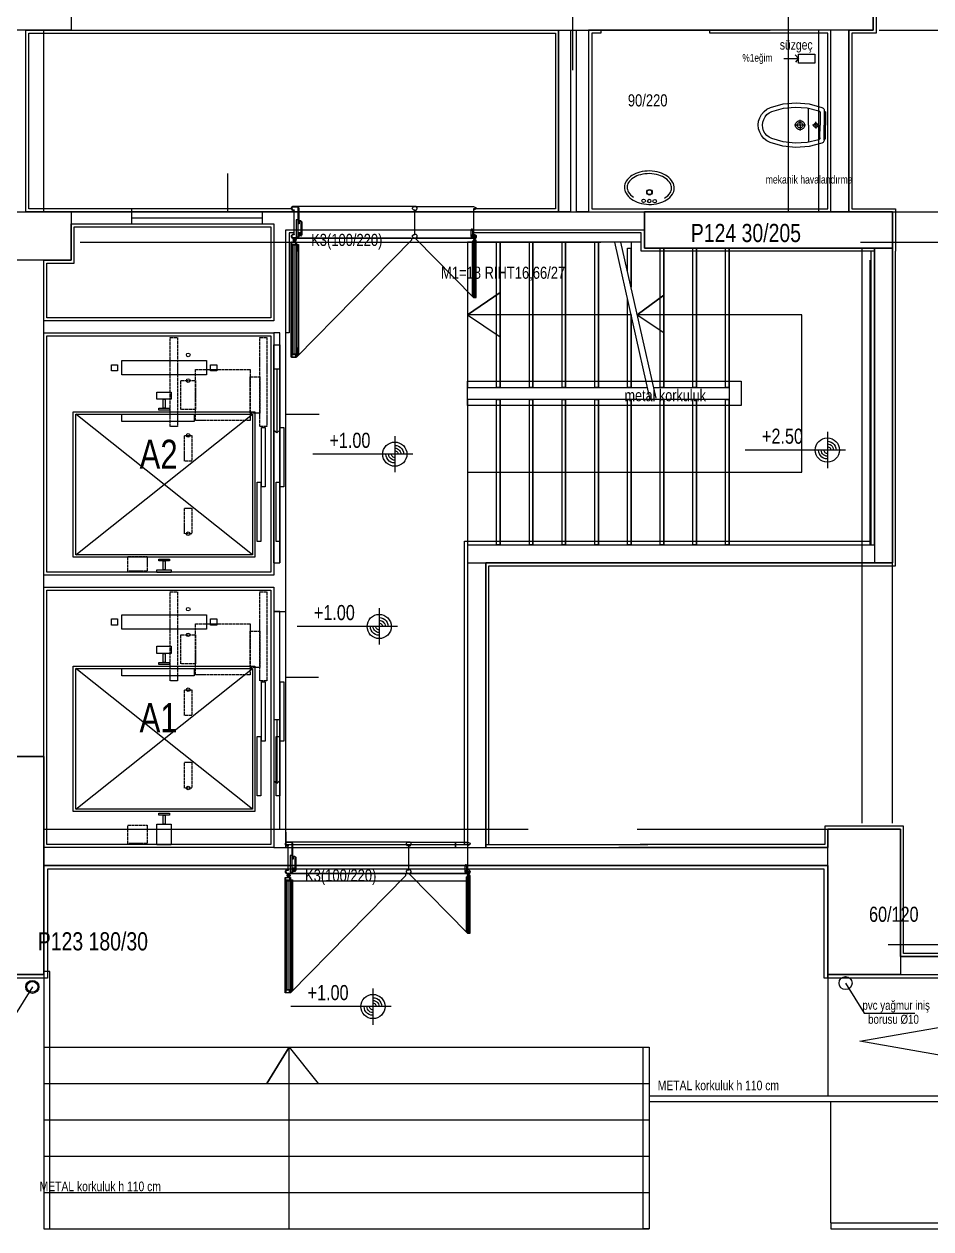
# Model space of a CAD drawing. Header units: centimetres. Extents: x 0 to 13360, y -30 to 2970.
# Drawn here: x 2058.5 to 2433, y 1117.1 to 1614.6 of the extents above; entities that cross this region are included whole.
import ezdxf
from ezdxf.enums import TextEntityAlignment as Align

# ---------------------------------------------------------------- set-up
doc = ezdxf.new("R2010")
doc.units = ezdxf.units.CM
doc.linetypes.add('DASHED', pattern=[1.524, 1.27, -0.254])
for name, color, linetype in [('SCOTT-HALAT', 6, 'Continuous'), ('SCOTT-ISARET', 1, 'Continuous'), ('SCOTT-KA', 30, 'Continuous'), ('SCOTT-KABIN', 5, 'Continuous'), ('SCOTT-KAPI', 3, 'Continuous'), ('SCOTT-MIMARI', 8, 'Continuous'), ('SCOTT-MOTOR-GIZLI', 6, 'DASHED'), ('SCOTT-RAY', 1, 'Continuous')]:
    doc.layers.add(name, color=color, linetype=linetype)

msp = doc.modelspace()

# ---------------------------------------------------------------- linework, layer by layer
at = {"layer": 'SCOTT-HALAT'}
for centre in [(2126.25, 1478.05), (2126.25, 1467.45), (2126.25, 1444.8), (2126.25, 1404.2), (2126.25, 1373.05), (2126.25, 1362.45), (2126.25, 1339.8), (2126.25, 1299.2)]:
    msp.add_circle(centre, 0.75, dxfattribs=at)
at = {"layer": 'SCOTT-KA'}
for points in [[(2098.75, 1469.75), (2098.75, 1475.75), (2133.75, 1475.75), (2133.75, 1469.75)], [(2098.75, 1364.75), (2098.75, 1370.75), (2133.75, 1370.75), (2133.75, 1364.75)]]:
    msp.add_lwpolyline(points, close=True, dxfattribs=at)
at = {"layer": 'SCOTT-KABIN'}
for p, q in [((2079.75, 1395.5), (2152.75, 1453.5)), ((2152.75, 1395.5), (2079.75, 1453.5)), ((2079.75, 1290.5), (2152.75, 1348.5)), ((2152.75, 1290.5), (2079.75, 1348.5))]:
    msp.add_line(p, q, dxfattribs=at)
for points in [[(2078.75, 1394.5), (2078.75, 1454.5), (2153.75, 1454.5), (2153.75, 1394.5)], [(2079.75, 1395.5), (2079.75, 1453.5), (2152.75, 1453.5), (2152.75, 1395.5)], [(2098.75, 1450.5), (2098.75, 1453.5), (2128.75, 1453.5), (2128.75, 1450.5)], [(2078.75, 1289.5), (2078.75, 1349.5), (2153.75, 1349.5), (2153.75, 1289.5)], [(2079.75, 1290.5), (2079.75, 1348.5), (2152.75, 1348.5), (2152.75, 1290.5)], [(2098.75, 1345.5), (2098.75, 1348.5), (2128.75, 1348.5), (2128.75, 1345.5)]]:
    msp.add_lwpolyline(points, close=True, dxfattribs=at)
at = {"layer": 'SCOTT-KAPI'}
for points in [[(2156.5, 1423.5), (2156.5, 1448), (2158, 1448), (2158, 1423.5)], [(2164.25, 1423.5), (2164.25, 1448), (2165.75, 1448), (2165.75, 1423.5)], [(2154.75, 1401), (2154.75, 1425.5), (2156.25, 1425.5), (2156.25, 1401)], [(2162.5, 1401), (2162.5, 1425.5), (2164, 1425.5), (2164, 1401)], [(2156.5, 1318.5), (2156.5, 1343), (2158, 1343), (2158, 1318.5)], [(2164.25, 1318.5), (2164.25, 1343), (2165.75, 1343), (2165.75, 1318.5)], [(2154.75, 1296), (2154.75, 1320.5), (2156.25, 1320.5), (2156.25, 1296)], [(2162.5, 1296), (2162.5, 1320.5), (2164, 1320.5), (2164, 1296)]]:
    msp.add_lwpolyline(points, close=True, dxfattribs=at)
at = {"layer": 'SCOTT-MIMARI'}
for p, q in [((2382.4, 1572.88), (2382.44, 1579.94)), ((2387.18, 1578.1), (2387.15, 1572.85)), ((2388.93, 1578.79), (2388.9, 1572.84)), ((2388.93, 1578.59), (2389.08, 1578.59)), ((2389.43, 1578.24), (2389.4, 1572.84)), ((2381.16, 1572.88), (2376.59, 1572.91)), ((2378.9, 1572.9), (2378.89, 1570.67)), ((2378.9, 1572.9), (2378.91, 1575.12)), ((2382.4, 1572.88), (2382.36, 1565.82)), ((2386.62, 1572.86), (2384.07, 1572.87)), ((2385.4, 1572.86), (2385.39, 1571.46)), ((2385.4, 1572.86), (2385.41, 1574.26)), ((2387.12, 1567.61), (2387.15, 1572.85)), ((2388.87, 1566.9), (2388.9, 1572.84)), ((2389.37, 1567.44), (2389.4, 1572.84)), ((2388.87, 1567.1), (2389.02, 1567.09)), ((2169.36, 1539.3), (2168.86, 1538.8)), ((2168.86, 1538.8), (2168.86, 1538.3)), ((2168.86, 1538.3), (2169.36, 1537.8)), ((2220.34, 1539.3), (2169.36, 1539.3)), ((2169.36, 1537.8), (2169.85, 1537.8)), ((2169.85, 1537.8), (2169.85, 1527.8)), ((2218.86, 1538.8), (2219.36, 1539.3)), ((2218.86, 1538.3), (2218.86, 1538.8)), ((2219.36, 1537.8), (2218.86, 1538.3)), ((2219.36, 1539.3), (2244.11, 1539.3)), ((2219.85, 1537.8), (2219.36, 1537.8)), ((2219.85, 1527.8), (2219.85, 1537.8)), ((2219.85, 1537.8), (2220.34, 1537.8)), ((2219.85, 1527.8), (2219.85, 1537.8)), ((2220.84, 1538.8), (2220.34, 1539.3)), ((2220.34, 1537.8), (2220.84, 1538.3)), ((2220.84, 1538.3), (2220.84, 1538.8)), ((2244.11, 1539.3), (2245.12, 1538.8)), ((2245.1, 1538.3), (2244.11, 1537.8)), ((2244.11, 1537.8), (2244.11, 1537.8)), ((2244.11, 1537.8), (2244.11, 1527.8)), ((2245.12, 1538.8), (2245.1, 1538.3)), ((2169.36, 1527.8), (2168.86, 1527.3)), ((2169.85, 1527.8), (2169.36, 1527.8)), ((2218.86, 1527.3), (2219.36, 1527.8)), ((2219.36, 1527.8), (2219.85, 1527.8)), ((2220.34, 1527.8), (2219.85, 1527.8)), ((2220.84, 1527.3), (2220.34, 1527.8)), ((2244.11, 1527.8), (2244.61, 1527.8)), ((2244.61, 1527.8), (2245.17, 1527.32)), ((2168.86, 1527.3), (2168.86, 1526.8)), ((2168.86, 1526.8), (2169.36, 1526.3)), ((2169.36, 1526.3), (2220.34, 1526.3)), ((2171.01, 1525.5), (2169.41, 1525.5)), ((2169.94, 1526.03), (2169.94, 1526.3)), ((2169.97, 1524.95), (2169.97, 1524.65)), ((2170.21, 1526.3), (2170.21, 1524.7)), ((2170.31, 1523.3), (2170.31, 1478.42)), ((2170.49, 1526.03), (2170.49, 1526.3)), ((2170.52, 1524.98), (2170.52, 1524.65)), ((2170.96, 1523.7), (2170.96, 1523.65)), ((2218.34, 1526.3), (2171.36, 1526.3)), ((2218.86, 1526.8), (2218.86, 1527.3)), ((2219.36, 1526.3), (2218.86, 1526.8)), ((2244.85, 1526.3), (2219.36, 1526.3)), ((2220.34, 1526.3), (2220.84, 1526.8)), ((2220.36, 1526.3), (2243.85, 1526.3)), ((2220.84, 1526.8), (2220.84, 1527.3)), ((2244.03, 1525.9), (2244.83, 1525.9)), ((2244.05, 1525), (2244.05, 1524.97)), ((2244.27, 1525.64), (2244.27, 1525.47)), ((2244.29, 1526.16), (2244.29, 1526.3)), ((2244.38, 1524.8), (2244.38, 1502.36)), ((2244.43, 1526.3), (2244.43, 1525.5)), ((2244.55, 1525.62), (2244.55, 1525.47)), ((2244.57, 1526.16), (2244.57, 1526.3)), ((2245.1, 1526.67), (2244.85, 1526.3)), ((2245.17, 1527.32), (2245.1, 1526.67)), ((2244.05, 1502.16), (2244.05, 1502.18)), ((2170.96, 1478.02), (2170.96, 1478.07)), ((2211.55, 1444.55), (2211.55, 1429.55)), ((2390.19, 1446.23), (2390.19, 1431.23)), ((2397.69, 1438.73), (2356.28, 1438.73)), ((2219.05, 1437.05), (2177.63, 1437.05)), ((2205.11, 1373.4), (2205.11, 1358.4)), ((2212.61, 1365.9), (2171.19, 1365.9)), ((2166.86, 1276.88), (2166.36, 1276.38)), ((2166.36, 1276.38), (2166.36, 1275.88)), ((2166.36, 1275.88), (2166.86, 1275.38)), ((2217.84, 1276.88), (2166.86, 1276.88)), ((2166.86, 1275.38), (2167.35, 1275.38)), ((2167.35, 1275.38), (2167.35, 1265.38)), ((2216.36, 1276.38), (2216.86, 1276.88)), ((2216.36, 1275.88), (2216.36, 1276.38)), ((2216.86, 1275.38), (2216.36, 1275.88)), ((2216.86, 1276.88), (2241.61, 1276.88)), ((2217.35, 1275.38), (2216.86, 1275.38)), ((2217.35, 1265.38), (2217.35, 1275.38)), ((2217.35, 1275.38), (2217.84, 1275.38)), ((2217.35, 1265.38), (2217.35, 1275.38)), ((2218.34, 1276.38), (2217.84, 1276.88)), ((2217.84, 1275.38), (2218.34, 1275.88)), ((2218.34, 1275.88), (2218.34, 1276.38)), ((2241.61, 1276.88), (2242.62, 1276.38)), ((2242.6, 1275.88), (2241.61, 1275.38)), ((2241.61, 1275.38), (2241.61, 1275.38)), ((2241.61, 1275.38), (2241.61, 1265.38)), ((2242.62, 1276.38), (2242.6, 1275.88)), ((2166.86, 1265.38), (2166.36, 1264.88)), ((2166.36, 1264.88), (2166.36, 1264.38)), ((2166.36, 1264.38), (2166.86, 1263.88)), ((2167.35, 1265.38), (2166.86, 1265.38)), ((2166.86, 1263.88), (2217.84, 1263.88)), ((2167.44, 1263.61), (2167.44, 1263.88)), ((2167.71, 1263.88), (2167.71, 1262.28)), ((2167.99, 1263.61), (2167.99, 1263.88)), ((2215.84, 1263.88), (2168.86, 1263.88)), ((2216.36, 1264.88), (2216.86, 1265.38)), ((2216.36, 1264.38), (2216.36, 1264.88)), ((2216.86, 1263.88), (2216.36, 1264.38)), ((2216.86, 1265.38), (2217.35, 1265.38)), ((2242.35, 1263.88), (2216.86, 1263.88)), ((2217.84, 1265.38), (2217.35, 1265.38)), ((2218.34, 1264.88), (2217.84, 1265.38)), ((2217.84, 1263.88), (2218.34, 1264.38)), ((2217.86, 1263.88), (2241.35, 1263.88)), ((2218.34, 1264.38), (2218.34, 1264.88)), ((2241.61, 1265.38), (2242.11, 1265.38)), ((2241.79, 1263.75), (2241.79, 1263.88)), ((2241.93, 1263.88), (2241.93, 1263.08)), ((2242.07, 1263.75), (2242.07, 1263.88)), ((2242.11, 1265.38), (2242.67, 1264.9)), ((2242.6, 1264.26), (2242.35, 1263.88)), ((2242.67, 1264.9), (2242.6, 1264.26)), ((2168.51, 1263.08), (2166.91, 1263.08)), ((2167.47, 1262.53), (2167.47, 1262.23)), ((2167.81, 1260.88), (2167.81, 1216)), ((2168.02, 1262.57), (2168.02, 1262.23)), ((2168.46, 1261.28), (2168.46, 1261.23)), ((2241.53, 1263.48), (2242.33, 1263.48)), ((2241.55, 1262.58), (2241.55, 1262.56)), ((2241.77, 1263.22), (2241.77, 1263.06)), ((2241.88, 1262.38), (2241.88, 1239.94)), ((2242.05, 1263.21), (2242.05, 1263.06)), ((2241.55, 1239.74), (2241.55, 1239.77)), ((2061.86, 1217.08), (2054.21, 1204.67)), ((2168.46, 1215.6), (2168.46, 1215.65)), ((2202.52, 1216.47), (2202.52, 1201.47)), ((2397.7, 1218.64), (2405.35, 1206.22)), ((2210.02, 1208.97), (2168.61, 1208.97)), ((2405.35, 1206.22), (2426.29, 1206.22))]:
    msp.add_line(p, q, dxfattribs=at)
for points in [[(3059.11, 1927.14), (1612.86, 1927.14), (1312.86, 1555.89), (1312.86, 1222.14), (1790.36, 1222.14), (1790.36, 1222.14), (2066.61, 1222.14), (2066.61, 1267.14), (2390.36, 1267.14), (2390.36, 1222.14), (3059.11, 1222.14), (3059.11, 1927.14)], [(2409.11, 1919.64), (2409.11, 1905.89), (2399.11, 1905.89), (2399.11, 1633.39), (2410.36, 1633.39), (2410.36, 1610.89), (2400.36, 1610.89), (2400.36, 1538.39), (2418.36, 1538.39), (2418.36, 1520.89)], [(2249.11, 1392.14), (2249.11, 1274.64), (2266.61, 1274.64), (2266.61, 1274.64), (2311.61, 1274.64), (2311.61, 1274.64), (2390.36, 1274.64), (2390.36, 1282.14), (2420.36, 1282.14), (2420.36, 1229.64), (2624.11, 1229.64), (2624.11, 1309.64), (2721.61, 1309.64), (2721.61, 1447.14), (2717.86, 1447.14), (2717.86, 1537.14), (2721.61, 1537.14), (2721.61, 1612.14), (2717.86, 1612.14), (2717.86, 1702.14)], [(2717.86, 1702.14), (2717.86, 1612.14), (2721.61, 1612.14), (2721.61, 1537.14), (2717.86, 1537.14), (2717.86, 1447.14), (2721.61, 1447.14), (2721.61, 1309.64), (2624.11, 1309.64), (2624.11, 1229.64), (2420.36, 1229.64), (2420.36, 1282.14), (2390.36, 1282.14), (2390.36, 1274.64), (2311.61, 1274.64), (2311.61, 1274.64), (2304.11, 1274.64)], [(2390.36, 1274.64), (2389.11, 1274.64), (2390.36, 1274.64), (2390.36, 1282.14), (2420.36, 1282.14), (2420.36, 1229.64), (2624.11, 1229.64), (2624.11, 1309.64), (2721.61, 1309.64), (2721.61, 1447.14), (2717.86, 1447.14), (2717.86, 1537.14), (2721.61, 1537.14), (2721.61, 1610.89), (2721.61, 1612.14), (2717.86, 1612.14), (2717.86, 1702.14)], [(2285.01, 1595.58), (2285.01, 1643.2), (2281.7, 1639.57), (2285.01, 1643.2), (2287.97, 1640.19)], [(2077.86, 1612.14), (2042.86, 1612.14), (2042.86, 1632.14), (2077.86, 1632.14), (2077.86, 1612.14)], [(2409.11, 1632.14), (2409.11, 1612.14), (2399.11, 1612.14), (2399.11, 1537.14), (2417.11, 1537.14), (2417.11, 1392.14), (2249.11, 1392.14), (2249.11, 1274.64)], [(2314.61, 1522.14), (2314.61, 1522.14), (2417.11, 1522.14), (2417.11, 1537.14), (2399.11, 1537.14), (2399.11, 1612.14), (2409.11, 1612.14), (2409.11, 1632.14)], [(2409.11, 1632.14), (2409.11, 1612.14), (2399.11, 1612.14), (2399.11, 1537.14), (2417.11, 1537.14), (2417.11, 1522.14), (2359.61, 1522.14)], [(2409.11, 1612.14), (2374.11, 1612.14), (2374.11, 1632.14), (2409.11, 1632.14), (2409.11, 1612.14)], [(2059.11, 1612.14), (2279.11, 1612.14), (2279.11, 1537.14), (2059.11, 1537.14), (2059.11, 1612.14)], [(2066.61, 1537.14), (2066.61, 1612.14)], [(2089.11, 1612.14), (2366.61, 1612.14)], [(2089.11, 1612.14), (2366.61, 1612.14)], [(2279.11, 1612.14), (2284.11, 1612.14), (2284.11, 1537.14), (2279.11, 1537.14), (2279.11, 1612.14)], [(2286.61, 1612.14), (2291.61, 1612.14), (2291.61, 1537.14), (2286.61, 1537.14), (2286.61, 1612.14)], [(2291.61, 1537.14), (2391.61, 1537.14), (2391.61, 1612.14), (2391.61, 1612.14), (2391.61, 1612.14), (2291.61, 1612.14), (2291.61, 1537.14)], [(2296.61, 1612.14), (2296.65, 1610.89), (2292.86, 1610.89), (2292.86, 1538.39), (2390.36, 1538.39), (2390.36, 1610.89), (2341.62, 1610.89), (2341.62, 1612.14)], [(2374.11, 1537.14), (2374.11, 1612.14)], [(2386.61, 1537.14), (2386.61, 1612.14)], [(2386.61, 1537.14), (2386.61, 1612.14)], [(2399.11, 1537.14), (2399.11, 1612.14)], [(2411.61, 1612.14), (2717.86, 1612.14)], [(2169.06, 1538.39), (2060.36, 1538.39), (2060.36, 1610.89), (2277.86, 1610.89), (2277.86, 1538.39), (2244.11, 1538.39), (2244.11, 1537.14)], [(2378.29, 1602.26), (2384.99, 1602.26), (2384.99, 1598.56), (2378.29, 1598.56), (2378.29, 1602.26)], [(2372.21, 1600.41), (2378.29, 1600.41), (2376.88, 1601.9), (2378.29, 1600.41), (2377.08, 1598.95)], [(2366.64, 1580.19), (2371.88, 1581.65), (2377.3, 1582.15), (2382.72, 1581.66), (2387.96, 1580.2)], [(2361.65, 1572.98), (2361.81, 1574.52), (2362.28, 1576), (2363.03, 1577.36), (2364.03, 1578.54), (2365.25, 1579.49), (2366.64, 1580.19)], [(2363.4, 1572.97), (2363.53, 1574.17), (2363.89, 1575.31), (2364.47, 1576.36), (2365.25, 1577.27), (2366.19, 1578.01), (2367.26, 1578.55)], [(2367.26, 1578.55), (2372.02, 1579.9), (2376.95, 1580.4), (2381.88, 1580.03), (2386.67, 1578.81)], [(2386.67, 1578.81), (2386.81, 1578.75), (2386.94, 1578.65), (2387.04, 1578.54), (2387.12, 1578.4), (2387.16, 1578.25), (2387.18, 1578.1)], [(2387.96, 1580.2), (2388.23, 1580.07), (2388.47, 1579.88), (2388.67, 1579.65), (2388.81, 1579.39), (2388.9, 1579.1), (2388.93, 1578.79)], [(2389.08, 1578.59), (2389.16, 1578.58), (2389.23, 1578.56), (2389.3, 1578.52), (2389.35, 1578.46), (2389.39, 1578.39), (2389.42, 1578.32), (2389.43, 1578.24)], [(2366.57, 1565.73), (2365.19, 1566.44), (2363.98, 1567.41), (2362.98, 1568.6), (2362.25, 1569.96), (2361.8, 1571.44), (2361.65, 1572.98)], [(2367.21, 1567.36), (2366.14, 1567.91), (2365.2, 1568.66), (2364.43, 1569.58), (2363.86, 1570.63), (2363.51, 1571.78), (2363.4, 1572.97)], [(2377.03, 1572.91), (2377.07, 1573.29), (2377.19, 1573.67), (2377.39, 1574.01), (2377.65, 1574.3), (2377.97, 1574.52), (2378.33, 1574.68), (2378.71, 1574.76), (2379.11, 1574.76), (2379.49, 1574.68), (2379.85, 1574.51), (2380.16, 1574.28), (2380.42, 1573.99), (2380.62, 1573.65), (2380.74, 1573.28), (2380.77, 1572.89)], [(2380.77, 1572.89), (2380.73, 1572.5), (2380.61, 1572.12), (2380.41, 1571.79), (2380.15, 1571.5), (2379.83, 1571.27), (2379.47, 1571.11), (2379.09, 1571.03), (2378.69, 1571.03), (2378.31, 1571.12), (2377.95, 1571.28), (2377.64, 1571.51), (2377.38, 1571.8), (2377.18, 1572.14), (2377.06, 1572.52), (2377.03, 1572.91)], [(2377.75, 1572.9), (2377.78, 1573.14), (2377.85, 1573.37), (2377.97, 1573.58), (2378.13, 1573.75), (2378.33, 1573.89), (2378.55, 1573.99), (2378.79, 1574.04), (2379.03, 1574.04), (2379.26, 1573.99), (2379.48, 1573.89), (2379.67, 1573.75), (2379.83, 1573.57), (2379.95, 1573.36), (2380.03, 1573.13), (2380.05, 1572.89)], [(2380.05, 1572.89), (2380.02, 1572.65), (2379.95, 1572.42), (2379.83, 1572.22), (2379.67, 1572.04), (2379.47, 1571.9), (2379.25, 1571.8), (2379.01, 1571.75), (2378.77, 1571.75), (2378.54, 1571.8), (2378.32, 1571.9), (2378.13, 1572.05), (2377.97, 1572.22), (2377.85, 1572.43), (2377.77, 1572.66), (2377.75, 1572.9)], [(2384.52, 1572.87), (2384.54, 1573.05), (2384.6, 1573.22), (2384.69, 1573.38), (2384.82, 1573.52), (2384.97, 1573.62), (2385.13, 1573.7), (2385.31, 1573.73), (2385.5, 1573.73), (2385.67, 1573.69), (2385.84, 1573.62), (2385.99, 1573.51), (2386.11, 1573.37), (2386.2, 1573.21), (2386.26, 1573.04), (2386.27, 1572.86)], [(2386.27, 1572.86), (2386.25, 1572.68), (2386.2, 1572.5), (2386.11, 1572.34), (2385.98, 1572.21), (2385.83, 1572.1), (2385.67, 1572.03), (2385.49, 1571.99), (2385.3, 1571.99), (2385.13, 1572.03), (2384.96, 1572.11), (2384.81, 1572.22), (2384.69, 1572.35), (2384.6, 1572.51), (2384.54, 1572.69), (2384.52, 1572.87)], [(2386.61, 1566.9), (2381.81, 1565.73), (2376.87, 1565.41), (2371.95, 1565.96), (2367.21, 1567.36)], [(2387.12, 1567.61), (2387.11, 1567.45), (2387.06, 1567.31), (2386.98, 1567.17), (2386.88, 1567.06), (2386.75, 1566.97), (2386.61, 1566.9)], [(2389.37, 1567.44), (2389.36, 1567.36), (2389.34, 1567.29), (2389.29, 1567.22), (2389.24, 1567.17), (2389.17, 1567.13), (2389.1, 1567.1), (2389.02, 1567.09)], [(2387.89, 1565.5), (2382.63, 1564.09), (2377.21, 1563.65), (2371.79, 1564.21), (2366.57, 1565.73)], [(2388.87, 1566.9), (2388.84, 1566.59), (2388.75, 1566.31), (2388.6, 1566.04), (2388.4, 1565.81), (2388.16, 1565.63), (2387.89, 1565.5)], [(2142.6, 1537.14), (2142.6, 1553.01)], [(2312.71, 1553.51), (2311.87, 1553.26), (2311.05, 1552.95), (2310.26, 1552.57), (2309.5, 1552.13)], [(2312.98, 1552.45), (2312.22, 1552.23), (2311.49, 1551.94), (2310.77, 1551.6), (2310.09, 1551.2)], [(2316.81, 1553.98), (2315.78, 1553.97), (2314.75, 1553.88), (2313.73, 1553.73), (2312.71, 1553.51)], [(2316.79, 1552.88), (2315.83, 1552.87), (2314.87, 1552.8), (2313.92, 1552.66), (2312.98, 1552.45)], [(2320.57, 1552.28), (2319.64, 1552.53), (2318.7, 1552.71), (2317.75, 1552.83), (2316.79, 1552.88)], [(2320.89, 1553.33), (2319.89, 1553.59), (2318.87, 1553.79), (2317.85, 1553.92), (2316.81, 1553.98)], [(2323.41, 1550.9), (2322.74, 1551.33), (2322.04, 1551.7), (2321.32, 1552.02), (2320.57, 1552.28)], [(2324.03, 1551.79), (2323.3, 1552.27), (2322.52, 1552.69), (2321.72, 1553.04), (2320.89, 1553.33)], [(2307.14, 1549.79), (2306.82, 1549.22), (2306.59, 1548.61), (2306.44, 1547.97), (2306.38, 1547.32)], [(2306.38, 1547.32), (2306.41, 1546.67), (2306.53, 1546.03), (2306.74, 1545.41), (2307.03, 1544.83)], [(2309.5, 1552.13), (2308.82, 1551.64), (2308.2, 1551.08), (2307.63, 1550.46), (2307.14, 1549.79)], [(2308.06, 1549.19), (2307.81, 1548.75), (2307.63, 1548.29), (2307.52, 1547.8), (2307.47, 1547.3)], [(2307.47, 1547.3), (2307.5, 1546.8), (2307.59, 1546.31), (2307.75, 1545.83), (2307.97, 1545.38)], [(2310.09, 1551.2), (2309.5, 1550.79), (2308.97, 1550.31), (2308.48, 1549.77), (2308.06, 1549.19)], [(2325.34, 1548.79), (2324.95, 1549.39), (2324.49, 1549.95), (2323.97, 1550.45), (2323.41, 1550.9)], [(2326.29, 1549.35), (2325.82, 1550.05), (2325.29, 1550.69), (2324.69, 1551.28), (2324.03, 1551.79)], [(2325.84, 1546.88), (2325.82, 1547.38), (2325.72, 1547.87), (2325.57, 1548.35), (2325.34, 1548.79)], [(2326.93, 1546.85), (2326.9, 1547.5), (2326.78, 1548.15), (2326.58, 1548.76), (2326.29, 1549.35)], [(2307.03, 1544.83), (2307.49, 1544.13), (2308.02, 1543.49), (2308.62, 1542.9), (2309.28, 1542.38)], [(2307.97, 1545.38), (2308.41, 1544.72), (2308.93, 1544.12), (2309.51, 1543.58), (2310.15, 1543.12)], [(2309.28, 1542.38), (2310.02, 1541.91), (2310.79, 1541.49), (2311.59, 1541.14), (2312.42, 1540.85)], [(2322.98, 1542.82), (2323.64, 1543.26), (2324.24, 1543.77), (2324.79, 1544.35), (2325.26, 1544.99)], [(2323.81, 1542.05), (2324.49, 1542.54), (2325.12, 1543.09), (2325.68, 1543.71), (2326.17, 1544.39)], [(2325.26, 1544.99), (2325.5, 1545.43), (2325.68, 1545.89), (2325.79, 1546.38), (2325.84, 1546.88)], [(2326.17, 1544.39), (2326.49, 1544.96), (2326.72, 1545.57), (2326.87, 1546.2), (2326.93, 1546.85)], [(2102.86, 1538.39), (2102.86, 1537.14), (2102.86, 1532.14), (2156.86, 1532.14), (2156.86, 1537.14), (2102.86, 1537.14), (2102.86, 1534.64), (2156.86, 1534.64)], [(2169.06, 1538.3), (2169.06, 1538.8), (2169.06, 1538.3), (2169.36, 1538), (2170.05, 1538), (2170.05, 1537.8), (2169.36, 1537.8), (2168.86, 1538.3), (2168.86, 1538.8), (2169.36, 1539.3), (2171.36, 1539.3), (2171.86, 1538.8), (2171.86, 1533.27), (2171.66, 1533.27), (2171.66, 1538.8), (2171.36, 1539.1), (2169.36, 1539.1), (2169.06, 1538.8)], [(2169.85, 1537.14), (2169.85, 1538)], [(2312.42, 1540.85), (2313.42, 1540.59), (2314.44, 1540.39), (2315.47, 1540.26), (2316.5, 1540.2)], [(2316.5, 1540.2), (2317.53, 1540.21), (2318.56, 1540.29), (2319.59, 1540.44), (2320.6, 1540.66)], [(2320.6, 1540.66), (2321.44, 1540.91), (2322.26, 1541.23), (2323.05, 1541.61), (2323.81, 1542.05)], [(2032.86, 1537.14), (2077.86, 1537.14), (2077.86, 1517.14), (2032.86, 1517.14), (2032.86, 1537.14)], [(2066.61, 1537.14), (2297.1, 1537.14)], [(2066.61, 1537.14), (2297.1, 1537.14)], [(2171.86, 1528.45), (2171.86, 1526.8), (2171.36, 1526.3), (2169.36, 1526.3), (2168.86, 1526.8), (2168.86, 1527.3), (2169.36, 1527.8), (2170.05, 1527.8), (2170.05, 1527.6), (2169.36, 1527.6), (2169.06, 1527.3), (2169.06, 1526.8), (2169.36, 1526.5), (2171.36, 1526.5), (2171.66, 1526.8), (2171.66, 1528.65), (2172.86, 1528.65), (2172.86, 1527.51), (2172.91, 1527.51), (2172.91, 1533.04), (2172.61, 1533.34), (2172.36, 1533.34), (2172.06, 1533.04), (2172.06, 1532.2), (2171.86, 1532.2), (2171.86, 1533.04), (2172.36, 1533.54), (2172.61, 1533.54), (2173.11, 1533.04), (2173.11, 1527.51), (2172.66, 1527.51), (2172.66, 1528.45), (2171.86, 1528.45)], [(2170.85, 1526.83), (2171.6, 1526.83), (2171.6, 1533.8), (2170.85, 1533.8), (2170.85, 1526.83)], [(2314.61, 1537.14), (2417.11, 1537.14), (2417.11, 1522.14), (2314.61, 1522.14), (2314.61, 1537.14)], [(2417.11, 1537.14), (2314.61, 1537.14), (2314.61, 1522.14)], [(2387.1, 1537.14), (2717.86, 1537.14)], [(2146.61, 1532.14), (2161.61, 1532.14), (2161.61, 1492.14), (2066.61, 1492.14), (2066.61, 1517.14), (2077.86, 1517.14), (2077.86, 1532.14), (2141.61, 1532.14), (2141.61, 1532.14)], [(2141.61, 1530.89), (2160.36, 1530.89), (2160.36, 1493.39), (2067.86, 1493.39), (2067.86, 1515.89), (2079.11, 1515.89), (2079.11, 1530.89), (2141.61, 1530.89)], [(2141.61, 1532.14), (2146.61, 1532.14)], [(2161.61, 1532.14), (2161.61, 1532.14), (2161.61, 1492.14)], [(2161.61, 1274.64), (2166.61, 1274.64), (2166.61, 1529.64)], [(2166.61, 1529.64), (2314.61, 1529.64)], [(2169.85, 1528.39), (2167.86, 1528.39), (2167.86, 1487.14), (2166.61, 1487.14)], [(2172.61, 1527.45), (2172.88, 1527.24), (2173.08, 1527.2), (2172.61, 1527.2), (2171.91, 1527.2), (2171.91, 1528.39), (2172.61, 1528.39), (2172.61, 1527.45)], [(2172.51, 1527.5), (2172.01, 1527.56), (2172.01, 1527.3), (2172.58, 1527.3), (2172.51, 1527.43), (2172.51, 1527.45), (2172.51, 1527.5)], [(2173.11, 1530.89), (2172.91, 1530.89)], [(2243.6, 1527.37), (2243.6, 1526.55), (2243.85, 1526.3), (2244.85, 1526.3), (2245.1, 1526.55), (2245.1, 1526.8), (2244.85, 1527.05), (2244.51, 1527.05), (2244.51, 1526.95), (2244.85, 1526.95), (2245, 1526.8), (2245, 1526.55), (2244.85, 1526.4), (2243.85, 1526.4), (2243.7, 1526.55), (2243.7, 1527.47), (2243.1, 1527.47), (2243.1, 1526.9), (2243.08, 1526.9), (2243.08, 1529.67), (2243.23, 1529.82), (2243.35, 1529.82), (2243.5, 1529.67), (2243.5, 1529.25), (2243.6, 1529.25), (2243.6, 1529.67), (2243.35, 1529.92), (2243.23, 1529.92), (2242.98, 1529.67), (2242.98, 1526.9), (2243.2, 1526.9), (2243.2, 1527.37), (2243.6, 1527.37)], [(2243.23, 1526.87), (2243.1, 1526.77), (2243, 1526.75), (2243.23, 1526.75), (2243.58, 1526.75), (2243.58, 1527.34), (2243.23, 1527.34), (2243.23, 1526.87)], [(2244.11, 1526.56), (2243.73, 1526.56), (2243.73, 1530.05), (2244.11, 1530.05), (2244.11, 1526.56)], [(2352.11, 1520.89), (2313.36, 1520.89), (2313.36, 1528.39), (2244.11, 1528.39)], [(2081.61, 1524.64), (2296.61, 1524.64)], [(2168.91, 1477.17), (2170.86, 1477.17), (2170.86, 1478.02), (2170.96, 1478.02), (2170.96, 1477.07), (2168.81, 1477.07), (2168.81, 1524.65), (2170.96, 1524.65), (2170.96, 1523.7), (2170.86, 1523.7), (2170.86, 1524.55), (2168.91, 1524.55), (2168.91, 1477.17)], [(2169.16, 1523.3), (2169.16, 1521), (2168.96, 1521), (2168.96, 1523.5), (2171.66, 1523.5), (2171.66, 1521), (2171.46, 1521), (2171.46, 1523.3), (2169.16, 1523.3)], [(2168.96, 1480.77), (2169.21, 1480.77), (2169.21, 1478.47), (2169.56, 1478.47), (2169.56, 1523.25), (2169.21, 1523.25), (2169.21, 1520.95), (2168.96, 1520.95), (2168.96, 1480.77)], [(2170.61, 1524.55), (2170.61, 1523.6), (2169.01, 1523.6), (2169.01, 1524.55)], [(2170.71, 1477.32), (2170.71, 1478.17), (2171.71, 1478.17), (2171.71, 1523.55), (2170.71, 1523.55), (2170.71, 1524.4), (2170.81, 1524.4), (2170.81, 1523.65), (2171.81, 1523.65), (2171.81, 1478.07), (2170.81, 1478.07), (2170.81, 1477.32), (2170.71, 1477.32)], [(2170.96, 1477.07), (2218.65, 1525.5), (2218.65, 1526.3)], [(2171.41, 1480.77), (2171.41, 1478.47), (2171.06, 1478.47), (2171.06, 1523.25), (2171.41, 1523.25), (2171.41, 1520.95), (2171.66, 1520.95), (2171.66, 1480.77), (2171.41, 1480.77)], [(2244.05, 1501.68), (2220.21, 1525.9), (2220.21, 1526.3)], [(2241.61, 1524.64), (2241.61, 1464.64), (2255.11, 1464.64), (2255.11, 1524.64), (2241.61, 1524.64)], [(2243.28, 1526.9), (2243.53, 1526.93), (2243.53, 1526.8), (2243.25, 1526.8), (2243.28, 1526.86), (2243.28, 1526.87), (2243.28, 1526.9)], [(2244.18, 1501.81), (2244.18, 1502.23), (2243.68, 1502.23), (2243.68, 1524.92), (2244.18, 1524.92), (2244.18, 1525.35), (2244.13, 1525.35), (2244.13, 1524.97), (2243.63, 1524.97), (2243.63, 1502.18), (2244.13, 1502.18), (2244.13, 1501.81), (2244.18, 1501.81)], [(2244.95, 1524.8), (2244.95, 1523.65), (2245.05, 1523.65), (2245.05, 1524.9), (2243.7, 1524.9), (2243.7, 1523.65), (2243.8, 1523.65), (2243.8, 1524.8), (2244.95, 1524.8)], [(2243.83, 1503.53), (2243.83, 1502.38), (2244, 1502.38), (2244, 1524.77), (2243.83, 1524.77), (2243.83, 1523.62), (2243.7, 1523.62), (2243.7, 1503.53), (2243.83, 1503.53)], [(2245.08, 1501.73), (2244.1, 1501.73), (2244.1, 1502.16), (2244.05, 1502.16), (2244.05, 1501.68), (2245.13, 1501.68), (2245.13, 1525.47), (2244.05, 1525.47), (2244.05, 1525), (2244.1, 1525), (2244.1, 1525.42), (2245.08, 1525.42), (2245.08, 1501.73)], [(2244.23, 1525.42), (2244.23, 1524.95), (2245.03, 1524.95), (2245.03, 1525.42)], [(2245.05, 1503.53), (2244.93, 1503.53), (2244.93, 1502.38), (2244.75, 1502.38), (2244.75, 1524.77), (2244.93, 1524.77), (2244.93, 1523.62), (2245.05, 1523.62), (2245.05, 1503.53)], [(2255.11, 1464.64), (2253.61, 1464.64), (2253.61, 1524.64), (2255.11, 1524.64)], [(2255.11, 1524.64), (2255.11, 1464.64), (2268.61, 1464.64), (2268.61, 1524.64), (2255.11, 1524.64)], [(2268.61, 1464.64), (2267.11, 1464.64), (2267.11, 1524.64), (2268.61, 1524.64)], [(2268.61, 1524.64), (2268.61, 1464.64), (2282.11, 1464.64), (2282.11, 1524.64), (2268.61, 1524.64)], [(2282.11, 1464.64), (2280.61, 1464.64), (2280.61, 1524.64), (2282.11, 1524.64)], [(2282.11, 1524.64), (2282.11, 1464.64), (2295.61, 1464.64), (2295.61, 1524.64), (2282.11, 1524.64)], [(2295.61, 1464.64), (2294.11, 1464.64), (2294.11, 1524.64), (2295.61, 1524.64)], [(2295.61, 1524.64), (2295.61, 1464.64), (2309.11, 1464.64), (2309.11, 1494.64)], [(2313.36, 1524.64), (2295.61, 1524.64)], [(2316.98, 1459.64), (2302.36, 1524.64)], [(2319.42, 1460.19), (2304.92, 1524.64)], [(2309.11, 1524.64), (2309.11, 1506.03)], [(2403.86, 1524.64), (2717.86, 1524.64)], [(2249.11, 1275.89), (2250.36, 1275.89), (2250.36, 1390.89), (2417.11, 1390.89), (2418.36, 1390.89), (2418.36, 1520.89)], [(2307.61, 1512.7), (2307.61, 1522.14), (2309.11, 1522.14)], [(2309.11, 1506.03), (2309.11, 1522.14)], [(2318.42, 1464.64), (2322.61, 1464.64), (2322.61, 1522.14)], [(2322.61, 1464.64), (2321.11, 1464.64), (2321.11, 1522.14)], [(2322.61, 1522.14), (2322.61, 1464.64), (2336.11, 1464.64), (2336.11, 1522.14)], [(2336.11, 1464.64), (2334.61, 1464.64), (2334.61, 1522.14)], [(2336.11, 1522.14), (2336.11, 1464.64), (2349.61, 1464.64), (2349.61, 1522.14)], [(2349.61, 1464.64), (2348.11, 1464.64), (2348.11, 1522.14)], [(2349.61, 1522.14), (2349.61, 1399.64), (2409.61, 1399.64), (2409.61, 1522.14)], [(2352.11, 1520.89), (2351.96, 1520.89)], [(2409.61, 1520.89), (2351.96, 1520.89)], [(2353.52, 1520.89), (2353.21, 1520.89)], [(2404.61, 1284.64), (2404.61, 1522.14)], [(2408.11, 1520.89), (2408.11, 1399.64)], [(2409.61, 1522.14), (2409.61, 1392.14)], [(2417.11, 1284.64), (2417.11, 1522.14)], [(2417.11, 1522.14), (2417.11, 1392.14)], [(2417.11, 1392.14), (2417.11, 1522.14)], [(2066.61, 1357.14), (2066.61, 1517.14)], [(2407.86, 1399.64), (2407.86, 1517.14)], [(2309.11, 1494.64), (2241.61, 1494.64), (2255.11, 1503.76), (2241.61, 1494.64), (2255.11, 1485.56)], [(2241.61, 1429.64), (2379.61, 1429.64), (2379.61, 1494.64), (2311.67, 1494.64), (2322.61, 1502.76), (2311.67, 1494.64), (2322.61, 1487.34)], [(2245.05, 1502.26), (2245.05, 1503.51), (2244.95, 1503.51), (2244.95, 1502.36), (2243.8, 1502.36), (2243.8, 1503.51), (2243.7, 1503.51), (2243.7, 1502.26), (2245.05, 1502.26)], [(2244.23, 1501.73), (2244.23, 1502.21), (2245.03, 1502.21), (2245.03, 1501.73)], [(2309.11, 1464.64), (2307.61, 1464.64), (2307.61, 1501.31)], [(2309.11, 1494.64), (2309.11, 1464.64), (2315.86, 1464.64)], [(2161.61, 1487.14), (2161.61, 1387.14), (2066.61, 1387.14), (2066.61, 1487.14), (2161.61, 1487.14)], [(2160.36, 1485.89), (2160.36, 1388.39), (2067.86, 1388.39), (2067.86, 1485.89), (2160.36, 1485.89)], [(2161.61, 1392.14), (2164.11, 1392.14), (2164.11, 1487.14), (2161.61, 1487.14)], [(2161.61, 1487.14), (2161.61, 1387.14)], [(2161.61, 1392.14), (2161.61, 1482.14), (2164.11, 1482.14), (2164.11, 1392.14)], [(2168.96, 1478.22), (2168.96, 1480.72), (2169.16, 1480.72), (2169.16, 1478.42), (2171.46, 1478.42), (2171.46, 1480.72), (2171.66, 1480.72), (2171.66, 1478.22), (2168.96, 1478.22)], [(2170.61, 1477.17), (2170.61, 1478.12), (2169.01, 1478.12), (2169.01, 1477.17)], [(2162.76, 1472.14), (2162.76, 1445.88), (2164.11, 1447.03), (2162.76, 1445.88), (2161.61, 1446.81)], [(2164.11, 1472.14), (2161.61, 1472.14)], [(2241.61, 1457.14), (2241.61, 1467.14), (2354.61, 1467.14), (2354.61, 1459.64), (2354.61, 1457.14), (2241.61, 1457.14)], [(2241.61, 1459.64), (2241.61, 1399.64), (2255.11, 1399.64), (2255.11, 1459.64), (2241.61, 1459.64)], [(2255.11, 1399.64), (2253.61, 1399.64), (2253.61, 1459.64), (2255.11, 1459.64)], [(2255.11, 1459.64), (2255.11, 1399.64), (2268.61, 1399.64), (2268.61, 1459.64), (2255.11, 1459.64)], [(2268.61, 1399.64), (2267.11, 1399.64), (2267.11, 1459.64), (2268.61, 1459.64)], [(2268.61, 1459.64), (2268.61, 1399.64), (2282.11, 1399.64), (2282.11, 1459.64), (2268.61, 1459.64)], [(2282.11, 1399.64), (2280.61, 1399.64), (2280.61, 1459.64), (2282.11, 1459.64)], [(2282.11, 1459.64), (2282.11, 1399.64), (2295.61, 1399.64), (2295.61, 1459.64), (2282.11, 1459.64)], [(2295.61, 1399.64), (2294.11, 1399.64), (2294.11, 1459.64), (2295.61, 1459.64)], [(2295.61, 1459.64), (2295.61, 1399.64), (2309.11, 1399.64), (2309.11, 1459.64), (2295.61, 1459.64)], [(2309.11, 1399.64), (2307.61, 1399.64), (2307.61, 1459.64), (2309.11, 1459.64)], [(2309.11, 1459.64), (2309.11, 1399.64), (2322.61, 1399.64), (2322.61, 1459.64), (2309.11, 1459.64)], [(2322.61, 1399.64), (2321.11, 1399.64), (2321.11, 1459.64), (2322.61, 1459.64)], [(2322.61, 1459.64), (2322.61, 1399.64), (2336.11, 1399.64), (2336.11, 1459.64), (2322.61, 1459.64)], [(2336.11, 1399.64), (2334.61, 1399.64), (2334.61, 1459.64), (2336.11, 1459.64)], [(2336.11, 1459.64), (2336.11, 1399.64), (2349.61, 1399.64), (2349.61, 1459.64), (2336.11, 1459.64)], [(2349.61, 1399.64), (2348.11, 1399.64), (2348.11, 1459.64), (2349.61, 1459.64)], [(2166.61, 1453.57), (2180.26, 1453.57)], [(2211.55, 1440.69), (2212.36, 1440.6), (2213.13, 1440.33), (2213.82, 1439.9), (2214.4, 1439.32), (2214.83, 1438.63), (2215.1, 1437.86), (2215.19, 1437.05)], [(2211.55, 1439.57), (2212.11, 1439.5), (2212.64, 1439.32), (2213.12, 1439.02), (2213.52, 1438.62), (2213.82, 1438.14), (2214, 1437.61), (2214.07, 1437.05)], [(2211.55, 1438.44), (2211.86, 1438.41), (2212.15, 1438.3), (2212.42, 1438.14), (2212.64, 1437.92), (2212.8, 1437.65), (2212.91, 1437.36), (2212.94, 1437.05)], [(2390.19, 1435.09), (2389.38, 1435.18), (2388.61, 1435.45), (2387.92, 1435.88), (2387.34, 1436.46), (2386.91, 1437.15), (2386.64, 1437.92), (2386.55, 1438.73)], [(2390.19, 1436.21), (2389.63, 1436.28), (2389.1, 1436.46), (2388.62, 1436.76), (2388.22, 1437.16), (2387.92, 1437.64), (2387.74, 1438.17), (2387.67, 1438.73)], [(2390.19, 1437.34), (2389.88, 1437.37), (2389.59, 1437.48), (2389.32, 1437.64), (2389.1, 1437.86), (2388.94, 1438.13), (2388.83, 1438.42), (2388.8, 1438.73)], [(2390.19, 1442.37), (2391, 1442.28), (2391.77, 1442.01), (2392.46, 1441.58), (2393.04, 1441), (2393.47, 1440.31), (2393.74, 1439.54), (2393.83, 1438.73)], [(2390.19, 1441.25), (2390.75, 1441.19), (2391.28, 1441), (2391.76, 1440.7), (2392.16, 1440.3), (2392.46, 1439.82), (2392.65, 1439.29), (2392.71, 1438.73)], [(2390.19, 1440.12), (2390.5, 1440.09), (2390.8, 1439.99), (2391.06, 1439.82), (2391.28, 1439.6), (2391.45, 1439.34), (2391.55, 1439.04), (2391.58, 1438.73)], [(2211.55, 1433.41), (2210.74, 1433.5), (2209.97, 1433.77), (2209.28, 1434.2), (2208.7, 1434.78), (2208.27, 1435.47), (2208, 1436.24), (2207.91, 1437.05)], [(2211.55, 1434.53), (2210.99, 1434.6), (2210.46, 1434.78), (2209.98, 1435.08), (2209.58, 1435.48), (2209.28, 1435.96), (2209.09, 1436.49), (2209.03, 1437.05)], [(2211.55, 1435.66), (2211.24, 1435.69), (2210.94, 1435.8), (2210.68, 1435.96), (2210.46, 1436.18), (2210.29, 1436.45), (2210.19, 1436.74), (2210.16, 1437.05)], [(2066.61, 1357.14), (2066.61, 1432.14)], [(2241.61, 1275.89), (2240.36, 1275.89), (2240.36, 1399.92), (2240.36, 1401.07), (2408.11, 1401.07)], [(2241.61, 1399.64), (2241.61, 1392.14), (2409.61, 1392.14)], [(2241.61, 1392.14), (2241.61, 1274.64), (2249.11, 1274.64), (2249.11, 1392.14)], [(2409.61, 1392.14), (2417.11, 1392.14)], [(2161.61, 1374.64), (2161.61, 1274.64), (2066.61, 1274.64), (2066.61, 1382.14), (2161.61, 1382.14)], [(2160.36, 1380.89), (2160.36, 1275.89), (2067.86, 1275.89), (2067.86, 1380.89), (2160.36, 1380.89)], [(2161.61, 1382.14), (2161.61, 1274.64), (2236.61, 1274.64), (2236.61, 1276.88)], [(2161.61, 1282.14), (2164.11, 1282.14), (2164.11, 1372.14), (2161.61, 1372.14)], [(2164.11, 1282.14), (2164.11, 1372.14), (2161.61, 1372.14), (2166.61, 1372.14)], [(2205.11, 1369.55), (2205.92, 1369.46), (2206.69, 1369.19), (2207.38, 1368.75), (2207.96, 1368.18), (2208.39, 1367.48), (2208.66, 1366.71), (2208.75, 1365.9)], [(2205.11, 1368.42), (2205.67, 1368.36), (2206.2, 1368.17), (2206.68, 1367.87), (2207.08, 1367.47), (2207.38, 1367), (2207.56, 1366.46), (2207.63, 1365.9)], [(2205.11, 1362.26), (2204.3, 1362.35), (2203.53, 1362.62), (2202.84, 1363.06), (2202.26, 1363.63), (2201.83, 1364.32), (2201.56, 1365.09), (2201.47, 1365.9)], [(2205.11, 1363.39), (2204.55, 1363.45), (2204.02, 1363.64), (2203.54, 1363.94), (2203.14, 1364.33), (2202.84, 1364.81), (2202.65, 1365.34), (2202.59, 1365.9)], [(2205.11, 1364.51), (2204.8, 1364.55), (2204.5, 1364.65), (2204.24, 1364.82), (2204.02, 1365.04), (2203.85, 1365.3), (2203.75, 1365.59), (2203.72, 1365.9)], [(2205.11, 1367.3), (2205.42, 1367.26), (2205.71, 1367.16), (2205.98, 1366.99), (2206.2, 1366.77), (2206.36, 1366.51), (2206.47, 1366.21), (2206.5, 1365.9)], [(2166.33, 1345.02), (2179.99, 1345.02)], [(2162.76, 1327.34), (2162.76, 1301.09), (2164.11, 1302.23), (2162.76, 1301.09), (2161.61, 1302.01)], [(2164.11, 1327.34), (2161.61, 1327.34)], [(2066.61, 1312.14), (2051.61, 1312.14)], [(2051.61, 1312.14), (2066.61, 1312.14), (2066.61, 1222.14), (2051.61, 1222.14), (2051.61, 1312.14)], [(2066.61, 1312.14), (2051.61, 1312.14)], [(2066.61, 1222.14), (2066.61, 1312.14)], [(2066.61, 1222.14), (2066.61, 1312.14)], [(2636.62, 1309.64), (2636.62, 1310.89), (2622.86, 1310.89), (2622.86, 1230.89), (2421.61, 1230.89), (2421.61, 1283.39), (2389.11, 1283.39), (2389.11, 1275.89), (2360.86, 1275.89)], [(2066.61, 1282.14), (2266.61, 1282.14)], [(2166.61, 1280.93), (2166.61, 1275.89), (2242.6, 1275.89)], [(2311.61, 1282.14), (2390.36, 1282.14)], [(2420.36, 1282.14), (2420.36, 1222.14), (2390.36, 1222.14), (2390.36, 1282.14), (2420.36, 1282.14)], [(2166.56, 1275.88), (2166.56, 1276.38), (2166.56, 1275.88), (2166.86, 1275.58), (2167.55, 1275.58), (2167.55, 1275.38), (2166.86, 1275.38), (2166.36, 1275.88), (2166.36, 1276.38), (2166.86, 1276.88), (2168.86, 1276.88), (2169.36, 1276.38), (2169.36, 1270.85), (2169.16, 1270.85), (2169.16, 1276.38), (2168.86, 1276.68), (2166.86, 1276.68), (2166.56, 1276.38)], [(2236.61, 1276.88), (2236.61, 1274.64), (2266.61, 1274.64)], [(2249.11, 1275.89), (2265.36, 1275.89), (2265.36, 1275.89), (2316.04, 1275.89)], [(2363.45, 1275.89), (2312.86, 1275.89)], [(2352.11, 1275.89), (2351.96, 1275.89)], [(2169.36, 1266.04), (2169.36, 1264.38), (2168.86, 1263.88), (2166.86, 1263.88), (2166.36, 1264.38), (2166.36, 1264.88), (2166.86, 1265.38), (2167.55, 1265.38), (2167.55, 1265.18), (2166.86, 1265.18), (2166.56, 1264.88), (2166.56, 1264.38), (2166.86, 1264.08), (2168.86, 1264.08), (2169.16, 1264.38), (2169.16, 1266.24), (2170.36, 1266.24), (2170.36, 1265.1), (2170.41, 1265.1), (2170.41, 1270.62), (2170.11, 1270.92), (2169.86, 1270.92), (2169.56, 1270.62), (2169.56, 1269.79), (2169.36, 1269.79), (2169.36, 1270.62), (2169.86, 1271.12), (2170.11, 1271.12), (2170.61, 1270.62), (2170.61, 1265.1), (2170.16, 1265.1), (2170.16, 1266.04), (2169.36, 1266.04)], [(2168.35, 1264.41), (2169.1, 1264.41), (2169.1, 1271.39), (2168.35, 1271.39), (2168.35, 1264.41)], [(2642.61, 1222.14), (2642.61, 1220.64), (2388.86, 1220.64), (2388.86, 1265.64), (2068.11, 1265.64), (2068.11, 1220.64), (1813.36, 1220.64), (1311.36, 1220.64), (1311.36, 1237.14), (1312.86, 1237.14)], [(1736.66, 1222.14), (2066.61, 1222.14), (2066.61, 1267.14)], [(2066.61, 1267.14), (2256.61, 1267.14)], [(2390.36, 1220.64), (2390.36, 1267.14), (2066.61, 1267.14), (2066.61, 1192.14), (2316.61, 1192.14), (2316.61, 1117.14)], [(2066.61, 1267.14), (2266.61, 1267.14)], [(2168.46, 1214.65), (2216.15, 1263.08), (2216.15, 1263.88)], [(2170.11, 1265.04), (2170.38, 1264.83), (2170.58, 1264.78), (2170.11, 1264.78), (2169.41, 1264.78), (2169.41, 1265.97), (2170.11, 1265.97), (2170.11, 1265.04)], [(2170.01, 1265.08), (2169.51, 1265.14), (2169.51, 1264.88), (2170.08, 1264.88), (2170.01, 1265.01), (2170.01, 1265.04), (2170.01, 1265.08)], [(2241.55, 1239.27), (2217.71, 1263.48), (2217.71, 1263.88)], [(2241.1, 1264.96), (2241.1, 1264.13), (2241.35, 1263.88), (2242.35, 1263.88), (2242.6, 1264.13), (2242.6, 1264.38), (2242.35, 1264.63), (2242.01, 1264.63), (2242.01, 1264.53), (2242.35, 1264.53), (2242.5, 1264.38), (2242.5, 1264.13), (2242.35, 1263.98), (2241.35, 1263.98), (2241.2, 1264.13), (2241.2, 1265.06), (2240.6, 1265.06), (2240.6, 1264.49), (2240.58, 1264.49), (2240.58, 1267.25), (2240.73, 1267.4), (2240.85, 1267.4), (2241, 1267.25), (2241, 1266.84), (2241.1, 1266.84), (2241.1, 1267.25), (2240.85, 1267.5), (2240.73, 1267.5), (2240.48, 1267.25), (2240.48, 1264.49), (2240.7, 1264.49), (2240.7, 1264.96), (2241.1, 1264.96)], [(2240.73, 1264.46), (2240.6, 1264.35), (2240.5, 1264.33), (2240.73, 1264.33), (2241.08, 1264.33), (2241.08, 1264.93), (2240.73, 1264.93), (2240.73, 1264.46)], [(2240.78, 1264.48), (2241.03, 1264.51), (2241.03, 1264.38), (2240.75, 1264.38), (2240.78, 1264.45), (2240.78, 1264.46), (2240.78, 1264.48)], [(2241.61, 1264.15), (2241.23, 1264.15), (2241.23, 1267.64), (2241.61, 1267.64), (2241.61, 1264.15)], [(2311.61, 1267.14), (2390.36, 1267.14)], [(2316.61, 1267.14), (2390.36, 1267.14)], [(2166.41, 1214.75), (2168.36, 1214.75), (2168.36, 1215.6), (2168.46, 1215.6), (2168.46, 1214.65), (2166.31, 1214.65), (2166.31, 1262.23), (2168.46, 1262.23), (2168.46, 1261.28), (2168.36, 1261.28), (2168.36, 1262.13), (2166.41, 1262.13), (2166.41, 1214.75)], [(2166.66, 1260.88), (2166.66, 1258.58), (2166.46, 1258.58), (2166.46, 1261.08), (2169.16, 1261.08), (2169.16, 1258.58), (2168.96, 1258.58), (2168.96, 1260.88), (2166.66, 1260.88)], [(2166.46, 1218.35), (2166.71, 1218.35), (2166.71, 1216.05), (2167.06, 1216.05), (2167.06, 1260.83), (2166.71, 1260.83), (2166.71, 1258.53), (2166.46, 1258.53), (2166.46, 1218.35)], [(2168.11, 1262.13), (2168.11, 1261.18), (2166.51, 1261.18), (2166.51, 1262.13)], [(2166.61, 1260.92), (2241.61, 1260.92)], [(2168.21, 1214.9), (2168.21, 1215.75), (2169.21, 1215.75), (2169.21, 1261.13), (2168.21, 1261.13), (2168.21, 1261.98), (2168.31, 1261.98), (2168.31, 1261.23), (2169.31, 1261.23), (2169.31, 1215.65), (2168.31, 1215.65), (2168.31, 1214.9), (2168.21, 1214.9)], [(2168.91, 1218.35), (2168.91, 1216.05), (2168.56, 1216.05), (2168.56, 1260.83), (2168.91, 1260.83), (2168.91, 1258.53), (2169.16, 1258.53), (2169.16, 1218.35), (2168.91, 1218.35)], [(2236.61, 1260.92), (2241.61, 1260.92)], [(2241.68, 1239.39), (2241.68, 1239.82), (2241.18, 1239.82), (2241.18, 1262.51), (2241.68, 1262.51), (2241.68, 1262.93), (2241.63, 1262.93), (2241.63, 1262.56), (2241.13, 1262.56), (2241.13, 1239.77), (2241.63, 1239.77), (2241.63, 1239.39), (2241.68, 1239.39)], [(2242.45, 1262.38), (2242.45, 1261.23), (2242.55, 1261.23), (2242.55, 1262.48), (2241.2, 1262.48), (2241.2, 1261.23), (2241.3, 1261.23), (2241.3, 1262.38), (2242.45, 1262.38)], [(2241.33, 1241.12), (2241.33, 1239.97), (2241.5, 1239.97), (2241.5, 1262.36), (2241.33, 1262.36), (2241.33, 1261.21), (2241.2, 1261.21), (2241.2, 1241.12), (2241.33, 1241.12)], [(2242.58, 1239.32), (2241.6, 1239.32), (2241.6, 1239.74), (2241.55, 1239.74), (2241.55, 1239.27), (2242.63, 1239.27), (2242.63, 1263.06), (2241.55, 1263.06), (2241.55, 1262.58), (2241.6, 1262.58), (2241.6, 1263.01), (2242.58, 1263.01), (2242.58, 1239.32)], [(2241.73, 1263.01), (2241.73, 1262.53), (2242.53, 1262.53), (2242.53, 1263.01)], [(2242.55, 1241.12), (2242.43, 1241.12), (2242.43, 1239.97), (2242.25, 1239.97), (2242.25, 1262.36), (2242.43, 1262.36), (2242.43, 1261.21), (2242.55, 1261.21), (2242.55, 1241.12)], [(2242.55, 1239.84), (2242.55, 1241.09), (2242.45, 1241.09), (2242.45, 1239.94), (2241.3, 1239.94), (2241.3, 1241.09), (2241.2, 1241.09), (2241.2, 1239.84), (2242.55, 1239.84)], [(2241.73, 1239.32), (2241.73, 1239.79), (2242.53, 1239.79), (2242.53, 1239.32)], [(2415.36, 1234.64), (2680.36, 1234.64)], [(2066.61, 1222.14), (2051.61, 1222.14)], [(2066.61, 1222.14), (2051.61, 1222.14)], [(2066.61, 1117.14), (2069.11, 1117.14), (2069.11, 1223.39), (2066.61, 1223.39)], [(2390.36, 1222.14), (2390.36, 1172.14)], [(2391.66, 1117.14), (2916.61, 1117.14), (2916.61, 1222.14)], [(2415.36, 1222.14), (2707.86, 1222.14)], [(2415.36, 1222.14), (2680.36, 1222.14)], [(2166.46, 1215.8), (2166.46, 1218.3), (2166.66, 1218.3), (2166.66, 1216), (2168.96, 1216), (2168.96, 1218.3), (2169.16, 1218.3), (2169.16, 1215.8), (2166.46, 1215.8)], [(2168.11, 1214.75), (2168.11, 1215.7), (2166.51, 1215.7), (2166.51, 1214.75)], [(2202.52, 1205.33), (2201.71, 1205.42), (2200.94, 1205.69), (2200.25, 1206.12), (2199.67, 1206.7), (2199.24, 1207.39), (2198.97, 1208.16), (2198.88, 1208.97)], [(2202.52, 1206.45), (2201.96, 1206.52), (2201.43, 1206.7), (2200.95, 1207), (2200.55, 1207.4), (2200.25, 1207.88), (2200.07, 1208.41), (2200, 1208.97)], [(2202.52, 1207.58), (2202.21, 1207.61), (2201.92, 1207.72), (2201.65, 1207.88), (2201.43, 1208.1), (2201.26, 1208.37), (2201.16, 1208.66), (2201.13, 1208.97)], [(2202.52, 1212.61), (2203.33, 1212.52), (2204.1, 1212.25), (2204.79, 1211.82), (2205.37, 1211.24), (2205.8, 1210.55), (2206.07, 1209.78), (2206.16, 1208.97)], [(2202.52, 1211.49), (2203.08, 1211.43), (2203.61, 1211.24), (2204.09, 1210.94), (2204.49, 1210.54), (2204.79, 1210.06), (2204.97, 1209.53), (2205.04, 1208.97)], [(2202.52, 1210.36), (2202.83, 1210.33), (2203.12, 1210.23), (2203.39, 1210.06), (2203.61, 1209.84), (2203.77, 1209.58), (2203.88, 1209.28), (2203.91, 1208.97)], [(2474.83, 1182.1), (2403.58, 1194.6), (2474.83, 1207.1)], [(2066.61, 1192.14), (2066.61, 1177.14), (2316.61, 1177.14)], [(2167.86, 1117.14), (2167.86, 1192.14), (2158.64, 1177.14), (2167.86, 1192.14), (2179.9, 1177.14)], [(2316.61, 1117.14), (2314.11, 1117.14), (2314.11, 1192.14)], [(2066.61, 1177.14), (2066.61, 1162.14), (2316.61, 1162.14)], [(2316.61, 1172.14), (2916.61, 1172.14), (2916.61, 1169.64), (2316.61, 1169.64)], [(2391.61, 1119.64), (2391.61, 1169.64)], [(2066.61, 1162.14), (2066.61, 1147.14), (2316.61, 1147.14)], [(2066.61, 1147.14), (2066.61, 1132.14), (2316.61, 1132.14)], [(2066.61, 1132.14), (2066.61, 1117.14), (2316.61, 1117.14)], [(2391.61, 1119.64), (2914.11, 1119.64)], [(2391.61, 1119.64), (2391.66, 1117.14)]]:
    msp.add_lwpolyline(points, dxfattribs=at)
for centre, radius in [((2314.32, 1541.64), 0.713), ((2316.73, 1545.21), 1.15), ((2316.73, 1545.21), 0.969), ((2316.62, 1541.58), 0.713), ((2318.87, 1541.53), 0.713), ((2170.21, 1525.5), 0.6), ((2170.21, 1525.5), 0.4), ((2244.43, 1525.9), 0.3), ((2244.43, 1525.9), 0.2), ((2390.19, 1438.73), 5), ((2211.55, 1437.05), 5), ((2205.11, 1365.9), 5), ((2167.71, 1263.08), 0.6), ((2241.93, 1263.48), 0.3), ((2241.93, 1263.48), 0.2), ((2167.71, 1263.08), 0.4), ((2061.86, 1217.08), 2.7), ((2061.86, 1217.08), 2.25), ((2397.7, 1218.64), 2.7), ((2202.52, 1208.97), 5)]:
    msp.add_circle(centre, radius, dxfattribs=at)
at = {"layer": 'SCOTT-MOTOR-GIZLI'}
for points in [[(2118.75, 1448.5), (2118.75, 1485.25), (2121.75, 1485.25), (2121.75, 1448.5)], [(2155.75, 1448.5), (2155.75, 1485.25), (2158.75, 1485.25), (2158.75, 1448.5)], [(2129.25, 1450.95), (2129.25, 1471.95), (2151.75, 1471.95), (2151.75, 1450.95)], [(2151.75, 1453.95), (2151.75, 1468.95), (2155.75, 1468.95), (2155.75, 1453.95)], [(2123.25, 1455.45), (2123.25, 1467.45), (2129.25, 1467.45), (2129.25, 1455.45)], [(2124.75, 1434.2), (2124.75, 1444.8), (2127.75, 1444.8), (2127.75, 1434.2)], [(2124.75, 1404.2), (2124.75, 1414.8), (2127.75, 1414.8), (2127.75, 1404.2)], [(2101.25, 1388.75), (2101.25, 1394.75), (2109.25, 1394.75), (2109.25, 1388.75)], [(2118.75, 1343.5), (2118.75, 1380.25), (2121.75, 1380.25), (2121.75, 1343.5)], [(2155.75, 1343.5), (2155.75, 1380.25), (2158.75, 1380.25), (2158.75, 1343.5)], [(2129.25, 1345.95), (2129.25, 1366.95), (2151.75, 1366.95), (2151.75, 1345.95)], [(2151.75, 1348.95), (2151.75, 1363.95), (2155.75, 1363.95), (2155.75, 1348.95)], [(2123.25, 1350.45), (2123.25, 1362.45), (2129.25, 1362.45), (2129.25, 1350.45)], [(2124.75, 1329.2), (2124.75, 1339.8), (2127.75, 1339.8), (2127.75, 1329.2)], [(2124.75, 1299.2), (2124.75, 1309.8), (2127.75, 1309.8), (2127.75, 1299.2)], [(2101.25, 1276.25), (2101.25, 1283.8), (2109.25, 1283.8), (2109.25, 1276.25)]]:
    msp.add_lwpolyline(points, close=True, dxfattribs=at)
at = {"layer": 'SCOTT-RAY'}
for points in [[(2094.5, 1471.5), (2094.5, 1474), (2097, 1474), (2097, 1471.5)], [(2135.5, 1471.5), (2135.5, 1474), (2138, 1474), (2138, 1471.5)], [(2113.25, 1459.7), (2113.25, 1462.7), (2119.25, 1462.7), (2119.25, 1459.7)], [(2115.85, 1456.05), (2115.85, 1459.7), (2116.65, 1459.7), (2116.65, 1456.05)], [(2114.03, 1455.25), (2114.03, 1456.05), (2118.47, 1456.05), (2118.47, 1455.25)], [(2114.03, 1392.95), (2114.03, 1393.75), (2118.47, 1393.75), (2118.47, 1392.95)], [(2113.25, 1388.25), (2113.25, 1389.3), (2119.25, 1389.3), (2119.25, 1388.25)], [(2115.85, 1389.3), (2115.85, 1392.95), (2116.65, 1392.95), (2116.65, 1389.3)], [(2094.5, 1366.5), (2094.5, 1369), (2097, 1369), (2097, 1366.5)], [(2135.5, 1366.5), (2135.5, 1369), (2138, 1369), (2138, 1366.5)], [(2113.25, 1354.7), (2113.25, 1357.7), (2119.25, 1357.7), (2119.25, 1354.7)], [(2115.85, 1351.05), (2115.85, 1354.7), (2116.65, 1354.7), (2116.65, 1351.05)], [(2114.03, 1350.25), (2114.03, 1351.05), (2118.47, 1351.05), (2118.47, 1350.25)], [(2114.03, 1287.95), (2114.03, 1288.75), (2118.47, 1288.75), (2118.47, 1287.95)], [(2113.25, 1275.75), (2113.25, 1284.3), (2119.25, 1284.3), (2119.25, 1275.75)], [(2115.85, 1284.3), (2115.85, 1287.95), (2116.65, 1287.95), (2116.65, 1284.3)]]:
    msp.add_lwpolyline(points, close=True, dxfattribs=at)

# ---------------------------------------------------------------- texts
at = {"layer": 'SCOTT-ISARET', "width": 0.8}
for s, p in [('A2', (2114, 1437)), ('A1', (2114, 1328.25))]:
    msp.add_text(s, height=12, dxfattribs=at).set_placement(p, align=Align.MIDDLE_CENTER)
at = {"layer": 'SCOTT-MIMARI', "width": 0.8}
for s, height, p in [('süzgeç', 3.994, (2370.55, 1604.1)), ('%%%1eğim', 3.195, (2355.11, 1599.13)), ('90/220', 5, (2307.81, 1580.65)), ('mekanik havalandırma', 3.3359, (2364.72, 1548.79)), ('P124 30/205', 7.5, (2333.8, 1524.64)), ('K3(100/220)', 5, (2176.99, 1523.03)), ('M1=18 RIHT16,66/27', 5, (2230.63, 1509.47)), ('metal korkuluk', 4.8722, (2306.43, 1458.9)), ('+1.00', 6.25, (2184.56, 1439.66)), ('+2.50', 6.25, (2363.2, 1441.35)), ('+1.00', 6.25, (2178.12, 1368.52)), ('K3(100/220)', 5, (2174.49, 1260.61)), ('60/120', 6.25, (2407.41, 1243.94)), ('P123 180/30', 7.5, (2064.11, 1232.14)), ('+1.00', 6.25, (2175.53, 1211.59)), ('pvc yağmur iniş', 3.75, (2404.67, 1207.62)), ('borusu %%c10', 3.75, (2407.01, 1201.84)), ('METAL korkuluk h 110 cm', 3.9936, (2320.14, 1174.4)), ('METAL korkuluk h 110 cm', 3.9936, (2064.86, 1132.7))]:
    msp.add_text(s, height=height, dxfattribs=at).set_placement(p)

doc.saveas('drawing.dxf')
